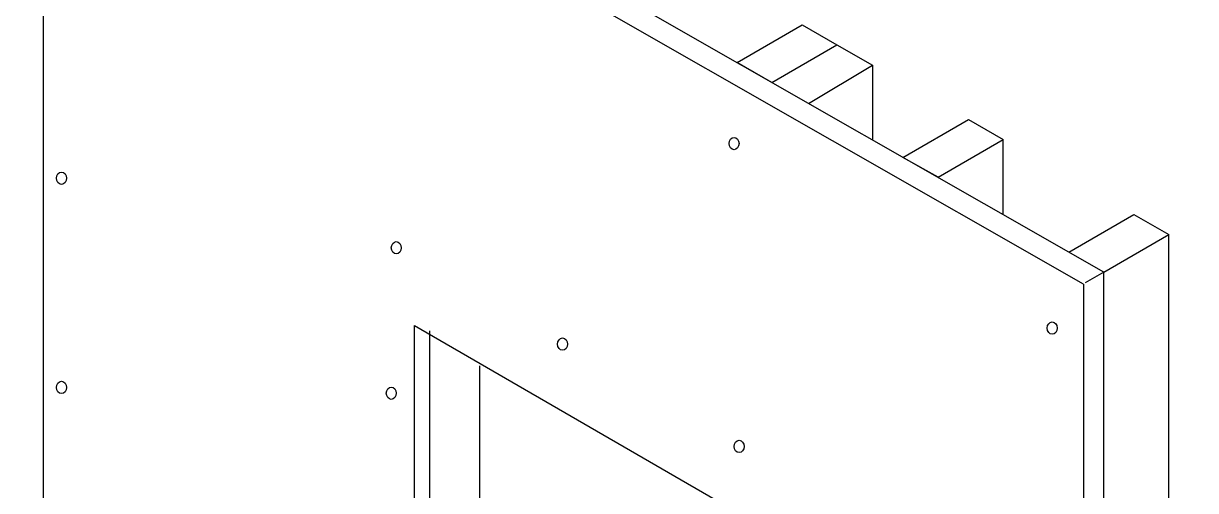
# Model space of a CAD drawing. Extents: x -1140 to 5605, y -816 to 2382.
# Drawn here: x -910.8 to -607.9, y 1306.2 to 1426.8 of the extents above; entities that cross this region are included whole.
import ezdxf

# ---------------------------------------------------------------- set-up
doc = ezdxf.new("R2010")
doc.units = 0
doc.header["$MEASUREMENT"] = 0
doc.linetypes.add('AI-Linetype-18', pattern=[86.381111, 43.190556, -8.638111, 8.638111, -8.638111, 8.638111, -8.638111])
for name, color, linetype, lineweight in [('G-ANNO-TTLB', 7, 'Continuous', 0), ('TYVEK', 7, 'Continuous', 0), ('wall scratch', 7, 'Continuous', 0)]:
    doc.layers.add(name, color=color, linetype=linetype, lineweight=lineweight)

# ---------------------------------------------------------------- blocks, each defined once
blk = doc.blocks.new('Block_33')
at = {"layer": 'wall scratch', "color": 18, "lineweight": 25, "true_color": 0x000000}
for centre in [(-727.14, 1395.82), (-900.92, 1386.88), (-814.41, 1368.93), (-644.93, 1348.19), (-771.45, 1344.05), (-900.92, 1332.86), (-815.7, 1331.36), (-725.84, 1317.62)]:
    blk.add_ellipse(centre, major_axis=(0, 1.59), ratio=0.812499, dxfattribs=at)
blk = doc.blocks.new('Block_34')
at = {"layer": 'wall scratch', "color": 2, "lineweight": 25, "true_color": 0xffff00}
for points in [[(-805.88, 1347.64)], [(-804.85, 1180.25)]]:
    blk.add_lwpolyline(points, dxfattribs=at)
blk = doc.blocks.new('Block_161')
at = {"layer": 'TYVEK', "color": 2, "lineweight": 25, "true_color": 0xffff00}
blk.add_line((-805.86, 1347.5), (-805.86, 1208.21), dxfattribs=at)
for points in [[(-804.83, 1180.1)], [(-727.96, 1135.72)]]:
    blk.add_lwpolyline(points, dxfattribs=at)

msp = doc.modelspace()

# ---------------------------------------------------------------- hatches: boundary and pattern name
at = {"layer": 'G-ANNO-TTLB', "true_color": 0xff00ff, "transparency": 33554687}
h = msp.add_hatch(color=6, dxfattribs=at)
edge = h.paths.add_edge_path()
edge.add_spline(control_points=[(1815.43, -731.7), (1815.43, -731.7), (-1114.08, -731.7), (-1114.08, -731.7), (-1114.08, -731.7), (-1114.08, 1725.3), (-1114.08, 1725.3), (-1114.08, 1725.3), (1815.43, 1725.3), (1815.43, 1725.3), (1815.43, 1725.3), (1815.43, -731.7), (1815.43, -731.7)], knot_values=[0, 0, 0, 0, 1, 1, 1, 2, 2, 2, 3, 3, 3, 4, 4, 4, 4], degree=3, periodic=0)
edge = h.paths.add_edge_path()
edge.add_spline(control_points=[(-1105.08, 1716.3), (-1105.08, 1716.3), (-1105.08, -722.7), (-1105.08, -722.7), (-1105.08, -722.7), (1806.43, -722.7), (1806.43, -722.7), (1806.43, -722.7), (1806.43, 1716.3), (1806.43, 1716.3), (1806.43, 1716.3), (-1105.08, 1716.3), (-1105.08, 1716.3)], knot_values=[0, 0, 0, 0, 1, 1, 1, 2, 2, 2, 3, 3, 3, 4, 4, 4, 4], degree=3, periodic=0)
edge.add_line((-1105.08, 1716.3), (-1105.08, 1716.3))

# ---------------------------------------------------------------- linework, layer by layer
at = {"layer": 'G-ANNO-TTLB'}
for points in [[(1815.43, -731.7), (1815.43, -731.7), (-1114.08, -731.7), (-1114.08, -731.7), (-1114.08, -731.7), (-1114.08, 1725.3), (-1114.08, 1725.3), (-1114.08, 1725.3), (1815.43, 1725.3), (1815.43, 1725.3), (1815.43, 1725.3), (1815.43, -731.7), (1815.43, -731.7)], [(-1105.08, 1716.3), (-1105.08, 1716.3), (-1105.08, -722.7), (-1105.08, -722.7), (-1105.08, -722.7), (1806.43, -722.7), (1806.43, -722.7), (1806.43, -722.7), (1806.43, 1716.3), (1806.43, 1716.3), (1806.43, 1716.3), (-1105.08, 1716.3), (-1105.08, 1716.3)]]:
    msp.add_open_spline(points, degree=3, knots=[0, 0, 0, 0, 1, 1, 1, 2, 2, 2, 3, 3, 3, 4, 4, 4, 4], dxfattribs=at)
at = {"layer": 'TYVEK', "color": 33, "lineweight": 25, "true_color": 0xcc9966}
msp.add_line((-792.91, 1338.44), (-792.91, 1215.43), dxfattribs=at)
at = {"layer": 'wall scratch', "color": 2, "lineweight": 25, "true_color": 0xffff00}
for p, q in [((-631.61, 1362.64), (-900.48, 1516.17)), ((-905.69, 1513.03), (-905.69, 1090.67)), ((-636.82, 1359.5), (-905.69, 1513.03)), ((-631.61, 1362.64), (-636.42, 1359.86)), ((-631.61, 938.15), (-631.61, 1362.64)), ((-636.82, 1359.5), (-636.82, 935.01))]:
    msp.add_line(p, q, dxfattribs=at)
at = {"layer": 'wall scratch', "color": 33, "lineweight": 25, "true_color": 0xcc9966}
for p, q in [((-717.34, 1411.6), (-700.56, 1421.31)), ((-700.55, 1421.31), (-691.34, 1416.03)), ((-707.9, 1406.21), (-691.34, 1416.03)), ((-691.34, 1416.03), (-691.34, 1396.75)), ((-674.38, 1387.18), (-657.57, 1396.9)), ((-657.57, 1377.47), (-657.57, 1396.9)), ((-631.61, 1362.64), (-614.8, 1372.37)), ((-614.8, 947.87), (-614.8, 1372.37))]:
    msp.add_line(p, q, dxfattribs=at)
for points in [[(-717.34, 1411.6), (-726.36, 1416.75), (-709.56, 1426.47), (-700.56, 1421.31)], [(-674.38, 1387.17), (-683.49, 1392.27), (-666.58, 1402.06), (-657.57, 1396.9)], [(-631.6, 1362.64), (-640.61, 1367.81), (-623.8, 1377.53), (-614.8, 1372.37)], [(-792.93, 1338.58)]]:
    msp.add_lwpolyline(points, dxfattribs=at)
at = {"layer": 'wall scratch', "color": 2, "lineweight": 25, "true_color": 0xffff00}
msp.add_lwpolyline([(-809.72, 1206.71), (-809.72, 1348.85), (-727.11, 1301.06), (-727.11, 1159.56)], dxfattribs=at)
at = {"layer": 'wall scratch', "color": 252, "linetype": 'AI-Linetype-18', "lineweight": 25, "true_color": 0x848484}
msp.add_lwpolyline([(-809.72, 1348.85)], dxfattribs=at)

# ---------------------------------------------------------------- block references
at = {"layer": 'TYVEK'}
msp.add_blockref('Block_161', (0, 0), dxfattribs=at)
at = {"layer": 'wall scratch'}
for name in ['Block_33', 'Block_34']:
    msp.add_blockref(name, (0, 0), dxfattribs=at)

doc.saveas('drawing.dxf')
